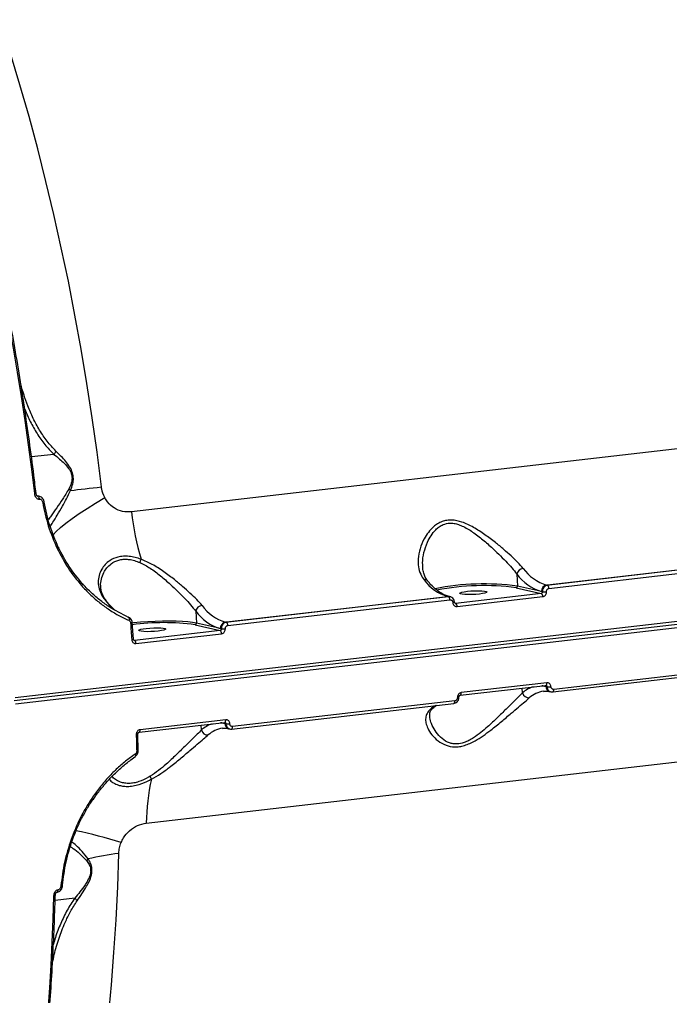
# Model space of a CAD drawing. Header units: millimetres. Extents: x -10881 to 8954, y -8695 to 5624.
# Drawn here: x 3647 to 3864, y -3589.7 to -3263.9 of the extents above; entities that cross this region are included whole.
import ezdxf

# ---------------------------------------------------------------- set-up
doc = ezdxf.new("R2010")
doc.units = ezdxf.units.MM
for name, color, linetype in [('DIKOM_ОБЪЕКТ', 7, 'Continuous'), ('DIKOM_РАЗМЕР_ЗОНА', 7, 'Continuous'), ('DIKOM_РАЗМЕР_ОБЪЕКТА', 7, 'Continuous')]:
    doc.layers.add(name, color=color, linetype=linetype)
doc.styles.add('style1', font='arial.ttf', dxfattribs={"width": 0.8})
doc.dimstyles.new('1-50', dxfattribs={"dimtxt": 300, "dimasz": 200, "dimexe": 100, "dimexo": 0, "dimgap": 100, "dimtad": 1, "dimtxsty": 'style1', "dimcen": 200, "dimclrd": 7, "dimclre": 7, "dimclrt": 7, "dimadec": 1, "dimazin": 2, "dimtfac": 1, "dimtmove": 0, "dimatfit": 2, "dimfxl": 0, "dimlwd": 25, "dimlwe": 18, "dimarcsym": 0})

# ---------------------------------------------------------------- blocks, each defined once
blk = doc.blocks.new('*D10')
at = {"layer": 'Defpoints', "color": 0, "transparency": 16777216}
for p in [(-7152.73, 2730.8), (7385.22, 911.28), (7385.22, -7693.77)]:
    blk.add_point(p, dxfattribs=at)
at = {"layer": 'DIKOM_РАЗМЕР_ОБЪЕКТА', "color": 7, "lineweight": 18, "transparency": 16777216}
for p, q in [((-7152.73, 2730.8), (-7152.73, -7793.77)), ((7385.22, 911.28), (7385.22, -7793.77))]:
    blk.add_line(p, q, dxfattribs=at)
at = {"layer": 'DIKOM_РАЗМЕР_ОБЪЕКТА', "color": 7, "lineweight": 25, "transparency": 16777216}
blk.add_line((-6952.73, -7693.77), (7185.22, -7693.77), dxfattribs=at)
at = {"layer": 'DIKOM_РАЗМЕР_ОБЪЕКТА', "color": 7, "transparency": 16777216}
for points in [[(-6952.73, -7660.43), (-6952.73, -7727.1), (-7152.73, -7693.77)], [(7185.22, -7660.43), (7185.22, -7727.1), (7385.22, -7693.77)]]:
    blk.add_solid(points, dxfattribs=at)
at = {"layer": 'DIKOM_РАЗМЕР_ОБЪЕКТА', "color": 7, "transparency": 16777216, "insert": (116.24, -7440.59), "char_height": 300, "attachment_point": 5, "style": 'style1'}
blk.add_mtext('14500', dxfattribs=at)
blk = doc.blocks.new('*D12')
at = {"layer": 'Defpoints', "color": 0, "transparency": 16777216}
for p in [(-9113.32, 3014.05), (8954.2, 2756.48), (8954.2, -8594.51)]:
    blk.add_point(p, dxfattribs=at)
at = {"layer": 'DIKOM_РАЗМЕР_ЗОНА', "color": 7, "lineweight": 18, "transparency": 16777216}
for p, q in [((-9113.32, 3014.05), (-9113.32, -8694.51)), ((8954.2, 2756.48), (8954.2, -8694.51))]:
    blk.add_line(p, q, dxfattribs=at)
at = {"layer": 'DIKOM_РАЗМЕР_ЗОНА', "color": 7, "lineweight": 25, "transparency": 16777216}
blk.add_line((-8913.32, -8594.51), (8754.2, -8594.51), dxfattribs=at)
at = {"layer": 'DIKOM_РАЗМЕР_ЗОНА', "color": 7, "transparency": 16777216}
for points in [[(-8913.32, -8561.18), (-8913.32, -8627.85), (-9113.32, -8594.51)], [(8754.2, -8561.18), (8754.2, -8627.85), (8954.2, -8594.51)]]:
    blk.add_solid(points, dxfattribs=at)
at = {"layer": 'DIKOM_РАЗМЕР_ЗОНА', "color": 7, "transparency": 16777216, "insert": (-79.56, -8341.34), "char_height": 300, "attachment_point": 5, "style": 'style1'}
blk.add_mtext('18000', dxfattribs=at)

msp = doc.modelspace()

# ---------------------------------------------------------------- linework, layer by layer
at = {"layer": 'DIKOM_ОБЪЕКТ', "color": 7, "linetype": 'Continuous', "lineweight": 15}
for p, q in [((3997.05, -3392.141), (3684.334, -3428.237)), ((3658.462, -3409.019), (3650.93, -3409.889)), ((3653.026, -3422.992), (3652.961, -3422.999)), ((3653.497, -3423.939), (3653.575, -3423.93)), ((4077.929, -3440.433), (3645.487, -3490.348)), ((3645.155, -3491.242), (4077.597, -3441.327)), ((3645.581, -3492.332), (4078.023, -3442.416)), ((3822.933, -3452.648), (3897.092, -3444.088)), ((3897.387, -3444.156), (3823.228, -3452.716)), ((3823.72, -3453.767), (3897.878, -3445.207)), ((3813.013, -3448.99), (3813.203, -3452.998)), ((3812.78, -3453.544), (3821.154, -3455.456)), ((3821.241, -3454.833), (3813.203, -3452.998)), ((3823.228, -3452.716), (3822.933, -3452.648)), ((3715.717, -3465.024), (3789.875, -3456.464)), ((3790.17, -3456.531), (3716.011, -3465.091)), ((3789.875, -3456.464), (3790.17, -3456.531)), ((3790.71, -3456.561), (3790.414, -3456.493)), ((3821.154, -3455.456), (3792.563, -3458.757)), ((3793.055, -3459.814), (3821.646, -3456.514)), ((3821.553, -3454.905), (3821.241, -3454.833)), ((3675.83, -3457.776), (3675.848, -3457.8)), ((3716.503, -3466.142), (3790.661, -3457.583)), ((3792.563, -3458.757), (3792.35, -3458.708)), ((3792.563, -3458.757), (3792.427, -3458.747)), ((3705.796, -3461.366), (3705.986, -3465.373)), ((3684.956, -3470.722), (3684.579, -3465.137)), ((3705.563, -3465.92), (3713.937, -3467.832)), ((3714.024, -3467.209), (3705.986, -3465.373)), ((3716.011, -3465.091), (3715.717, -3465.024)), ((3713.937, -3467.832), (3685.346, -3471.132)), ((3685.838, -3472.189), (3714.429, -3468.889)), ((3714.336, -3467.28), (3714.024, -3467.209)), ((3685.346, -3471.132), (3685.133, -3471.084)), ((3685.346, -3471.132), (3685.21, -3471.122)), ((3824.991, -3488.339), (3899.149, -3479.779)), ((3899.483, -3478.928), (3825.324, -3487.487)), ((3794.09, -3489.433), (3822.681, -3486.133)), ((3823.015, -3485.275), (3794.423, -3488.576)), ((3821.671, -3486.249), (3822.747, -3486.495)), ((3814.901, -3488.667), (3814.823, -3487.04)), ((3822.747, -3486.495), (3823.06, -3486.566)), ((3824.089, -3488.238), (3824.384, -3488.306)), ((3824.923, -3488.335), (3824.991, -3488.339)), ((3717.774, -3500.714), (3791.932, -3492.155)), ((3792.266, -3491.303), (3718.107, -3499.863)), ((3689.278, -3532.131), (4001.994, -3496.035)), ((3686.873, -3501.808), (3715.464, -3498.508)), ((3715.798, -3497.651), (3687.206, -3500.951)), ((3714.455, -3498.625), (3715.53, -3498.871)), ((3715.53, -3498.871), (3715.843, -3498.942)), ((3686.616, -3507.952), (3686.464, -3502.418)), ((3707.684, -3501.042), (3707.606, -3499.415)), ((3716.872, -3500.614), (3717.168, -3500.682)), ((3717.706, -3500.71), (3717.774, -3500.714)), ((3685.476, -3510.053), (3685.771, -3509.843)), ((3685.705, -3509.74), (3685.711, -3509.736)), ((3671.433, -3524.247), (3671.435, -3524.246)), ((3659.8, -3554.459), (3659.716, -3554.469)), ((3661.342, -3552.912), (3661.342, -3552.918)), ((3665.406, -3557.182), (3658.831, -3557.941)), ((3659.382, -3555.206), (3659.466, -3555.197))]:
    msp.add_line(p, q, dxfattribs=at)
at = {"layer": 'DIKOM_ОБЪЕКТ', "color": 7, "linetype": 'Continuous', "lineweight": 15, "flags": 128}
for points in [[(3674.283, -3419.883), (3672.822, -3408.326), (3671.209, -3396.801), (3669.445, -3385.319), (3667.531, -3373.89), (3665.47, -3362.525), (3663.262, -3351.235), (3660.912, -3340.029), (3658.419, -3328.919), (3655.788, -3317.915), (3653.02, -3307.027), (3650.117, -3296.265), (3647.084, -3285.639), (3643.921, -3275.159)], [(3641.952, -3357.568), (3643.433, -3365.55), (3644.848, -3373.564), (3646.197, -3381.606), (3647.478, -3389.672), (3648.692, -3397.761), (3649.838, -3405.868), (3650.915, -3413.991), (3651.923, -3422.127)], [(3663.999, -3421.051), (3665.153, -3420.922), (3666.348, -3420.788), (3667.583, -3420.649), (3668.855, -3420.504), (3670.164, -3420.355), (3671.506, -3420.202), (3672.88, -3420.044), (3674.283, -3419.883)], [(3652.955, -3423), (3653.01, -3423.003), (3653.138, -3423.068), (3653.259, -3423.208), (3653.365, -3423.412), (3653.446, -3423.662), (3653.497, -3423.939)], [(3653.026, -3422.992), (3653.088, -3422.994), (3653.216, -3423.059), (3653.337, -3423.199), (3653.443, -3423.403), (3653.524, -3423.653), (3653.575, -3423.93)], [(3658.166, -3435.868), (3659.188, -3434.791), (3660.654, -3433.451), (3662.437, -3431.993), (3664.519, -3430.432), (3666.881, -3428.782), (3669.497, -3427.059), (3672.344, -3425.282), (3675.392, -3423.467)], [(3659.9, -3439.96), (3659.957, -3439.971), (3659.984, -3439.998), (3659.978, -3440.04), (3659.941, -3440.096), (3659.873, -3440.163), (3659.777, -3440.239), (3659.657, -3440.322), (3659.516, -3440.408)], [(3667.898, -3452.114), (3667.963, -3452.137), (3668.001, -3452.185), (3668.013, -3452.255), (3667.996, -3452.345), (3667.952, -3452.453), (3667.882, -3452.573), (3667.789, -3452.702), (3667.676, -3452.836)], [(3789.875, -3456.464), (3790.225, -3456.462), (3790.414, -3456.493)], [(3800.494, -3455.653), (3799.28, -3455.765), (3798.002, -3455.831), (3796.762, -3455.845), (3795.662, -3455.807), (3794.791, -3455.719), (3794.219, -3455.588), (3793.992, -3455.425), (3794.13, -3455.244), (3794.62, -3455.059), (3795.423, -3454.884), (3796.475, -3454.735), (3797.689, -3454.623), (3798.967, -3454.557), (3800.207, -3454.543), (3801.307, -3454.581), (3802.178, -3454.669), (3802.75, -3454.8), (3802.977, -3454.962), (3802.839, -3455.144), (3802.349, -3455.329), (3801.546, -3455.504), (3800.494, -3455.653)], [(3683.39, -3463.447), (3683.464, -3463.482), (3683.523, -3463.548), (3683.563, -3463.645), (3683.585, -3463.768), (3683.586, -3463.913), (3683.567, -3464.075), (3683.528, -3464.248), (3683.472, -3464.425)], [(3684.025, -3465.258), (3684.074, -3465.958), (3684.122, -3466.657), (3684.17, -3467.356), (3684.218, -3468.055), (3684.265, -3468.754), (3684.311, -3469.453), (3684.357, -3470.152), (3684.402, -3470.851)], [(3705.986, -3465.373), (3704.723, -3465.141), (3703.159, -3464.953), (3701.329, -3464.811), (3699.273, -3464.721), (3697.038, -3464.683), (3694.674, -3464.698), (3692.233, -3464.766), (3689.77, -3464.886), (3687.34, -3465.055), (3684.997, -3465.269), (3684.443, -3465.328)], [(3693.277, -3468.029), (3692.063, -3468.141), (3690.785, -3468.207), (3689.545, -3468.221), (3688.445, -3468.182), (3687.574, -3468.094), (3687.002, -3467.964), (3686.775, -3467.801), (3686.913, -3467.62), (3687.403, -3467.434), (3688.206, -3467.26), (3689.258, -3467.111), (3690.472, -3466.998), (3691.75, -3466.933), (3692.99, -3466.918), (3694.09, -3466.957), (3694.961, -3467.045), (3695.533, -3467.176), (3695.76, -3467.338), (3695.622, -3467.52), (3695.132, -3467.705), (3694.329, -3467.879), (3693.277, -3468.029)], [(3822.747, -3486.495), (3821.713, -3486.321), (3821.324, -3486.289)], [(3822.681, -3486.133), (3822.698, -3486.13), (3822.778, -3486.095), (3822.849, -3486.024), (3822.911, -3485.922), (3822.959, -3485.79), (3822.994, -3485.635), (3823.012, -3485.461), (3823.015, -3485.275)], [(3794.086, -3489.433), (3794.107, -3489.43), (3794.186, -3489.395), (3794.258, -3489.325), (3794.32, -3489.222), (3794.368, -3489.09), (3794.403, -3488.935), (3794.421, -3488.761), (3794.423, -3488.576)], [(3824.991, -3488.339), (3825.007, -3488.336), (3825.086, -3488.301), (3825.158, -3488.232), (3825.219, -3488.13), (3825.268, -3487.999), (3825.303, -3487.845), (3825.321, -3487.672), (3825.324, -3487.487)], [(3791.932, -3492.155), (3791.949, -3492.152), (3792.028, -3492.117), (3792.099, -3492.047), (3792.161, -3491.945), (3792.209, -3491.815), (3792.244, -3491.66), (3792.263, -3491.488), (3792.266, -3491.303)], [(3715.53, -3498.871), (3714.496, -3498.697), (3714.107, -3498.665)], [(3715.464, -3498.508), (3715.481, -3498.506), (3715.561, -3498.47), (3715.632, -3498.4), (3715.694, -3498.297), (3715.743, -3498.166), (3715.777, -3498.01), (3715.795, -3497.837), (3715.798, -3497.651)], [(3685.913, -3502.588), (3685.933, -3503.281), (3685.954, -3503.974), (3685.974, -3504.667), (3685.993, -3505.36), (3686.012, -3506.053), (3686.03, -3506.745), (3686.047, -3507.437), (3686.065, -3508.129)], [(3686.869, -3501.809), (3686.89, -3501.806), (3686.969, -3501.771), (3687.041, -3501.7), (3687.103, -3501.598), (3687.151, -3501.466), (3687.186, -3501.31), (3687.204, -3501.137), (3687.206, -3500.951)], [(3717.774, -3500.714), (3717.79, -3500.712), (3717.869, -3500.677), (3717.941, -3500.607), (3718.002, -3500.505), (3718.051, -3500.375), (3718.086, -3500.22), (3718.105, -3500.048), (3718.107, -3499.863)], [(3685.711, -3509.736), (3685.72, -3509.73), (3685.754, -3509.676), (3685.765, -3509.595), (3685.754, -3509.489), (3685.722, -3509.363), (3685.668, -3509.22), (3685.596, -3509.066)], [(3676.618, -3596.817), (3677.631, -3586.155), (3678.487, -3575.358), (3679.186, -3564.439), (3679.726, -3553.406), (3680.106, -3542.27)], [(3659.382, -3555.206), (3659.434, -3555.193), (3659.545, -3555.105), (3659.633, -3554.946), (3659.691, -3554.728), (3659.716, -3554.469)], [(3659.467, -3555.197), (3659.519, -3555.183), (3659.629, -3555.096), (3659.717, -3554.936), (3659.775, -3554.719), (3659.8, -3554.459)], [(3661.342, -3552.918), (3661.328, -3552.951), (3661.28, -3552.992), (3661.199, -3553.026), (3661.088, -3553.054), (3660.952, -3553.074), (3660.794, -3553.086)], [(3658.327, -3556.513), (3658.085, -3564.24), (3657.773, -3571.923), (3657.393, -3579.561), (3656.943, -3587.149), (3656.424, -3594.686), (3655.836, -3602.168), (3655.179, -3609.593), (3654.454, -3616.958)], [(3658.878, -3556.279), (3658.871, -3556.312), (3658.828, -3556.364), (3658.748, -3556.412), (3658.635, -3556.454), (3658.493, -3556.488), (3658.327, -3556.513)]]:
    msp.add_lwpolyline(points, dxfattribs=at)
at = {"layer": 'DIKOM_ОБЪЕКТ', "color": 7, "linetype": 'Continuous', "lineweight": 15}
for centre, radius, start, end in [((3661.636, -3423.6), 3.476, 47.17959, 59.61876), ((3653.547, -3434.785), 12.762, 94.78113, 97.30856), ((3654.043, -3420.845), 4.339, 278.61042, 286.06453), ((3770.515, -3419.071), 86.667, 186.07081, 196.74817), ((3679.653, -3442.28), 8.067, 339.09937, 347.35884), ((3815.43, -3449.539), 2.479, 97.70691, 167.19347), ((3827.307, -3438.191), 15.105, 216.0673, 253.17049), ((3825.832, -3439.653), 15.86, 216.0673, 253.17049), ((3782.279, -3452.225), 1.348, 41.82307, 100.26635), ((3794.248, -3442.006), 15.105, 216.0673, 253.17049), ((3802.086, -3537.351), 85.083, 82.49221, 101.11955), ((3801.998, -3535.621), 82.782, 82.51615, 100.93842), ((3812.692, -3453.038), 0.513, 279.89732, 4.57321), ((3823.286, -3454.67), 2.052, 99.89732, 184.57321), ((3822.553, -3453.672), 1.171, 355.35069, 54.76163), ((3789.494, -3457.488), 1.171, 355.35069, 54.76163), ((3820.475, -3456.416), 1.175, 355.21162, 54.68796), ((3822.027, -3448.208), 6.713, 265.94668, 277.39035), ((3674.959, -3458.459), 1.107, 38.14219, 70.72911), ((3708.213, -3461.915), 2.479, 97.70691, 167.19347), ((3720.09, -3450.566), 15.105, 216.0673, 253.17049), ((3791.647, -3457.334), 1.142, 268.61052, 297.42104), ((3791.884, -3459.716), 1.175, 355.21162, 54.68796), ((3718.616, -3452.028), 15.86, 216.0673, 253.17049), ((3684.041, -3464.006), 1.253, 269.26563, 295.42522), ((3694.944, -3544.316), 79.112, 82.28578, 97.54038), ((3705.475, -3465.414), 0.513, 279.89732, 4.57321), ((3716.069, -3467.045), 2.052, 99.89732, 184.57321), ((3715.336, -3466.047), 1.171, 355.35069, 54.76163), ((3713.258, -3468.791), 1.175, 355.21162, 54.68796), ((3714.811, -3460.584), 6.713, 265.94668, 277.39035), ((3684.433, -3469.727), 1.124, 268.44658, 297.72737), ((3684.667, -3472.091), 1.175, 355.21162, 54.68796), ((3821.454, -3496.002), 9.837, 107.34664, 131.77943), ((3817.018, -3488.164), 2.176, 193.34976, 273.62628), ((3823.088, -3496.817), 8.787, 97.6039, 132.46608), ((3824.541, -3486.503), 1.794, 179.75272, 255.40265), ((3823.841, -3482.534), 4.107, 259.03356, 277.84189), ((3793.196, -3489.445), 0.77, 265.02374, 309.0062), ((3790.789, -3501.776), 10.145, 118.26855, 131.2754), ((3783.932, -3492.616), 1.545, 276.10481, 310.27686), ((3714.238, -3508.378), 9.837, 107.34664, 131.77943), ((3717.324, -3498.878), 1.794, 179.75272, 255.40265), ((3716.624, -3494.91), 4.107, 259.03356, 277.84189), ((3685.982, -3501.834), 0.757, 264.75589, 309.55815), ((3709.801, -3500.54), 2.176, 193.34976, 273.62628), ((3715.871, -3509.193), 8.787, 97.6039, 132.46608), ((3686.137, -3507.408), 0.725, 264.2863, 311.39125), ((3756.041, -3532.596), 66.765, 166.88644, 179.60104), ((3679.996, -3521.871), 11.875, 21.86778, 26.93445), ((3670.622, -3524.687), 0.924, 28.51949, 62.01805), ((3639.93, -3663.605), 131.495, 71.85849, 78.67169), ((3664.722, -3536.283), 1.462, 246.64794, 266.61942), ((3667.55, -3542.375), 2.863, 307.5841, 323.53365), ((3688.742, -3621.243), 79.445, 96.24021, 103.75454), ((3663.409, -3559.615), 3.148, 28.9841, 50.6258)]:
    msp.add_arc(centre, radius, start, end, dxfattribs=at)
for points, knots in [([(3652.483, -3422.067), (3652.239, -3420.062), (3651.533, -3414.247), (3650.258, -3404.638), (3648.617, -3393.259), (3646.84, -3381.92), (3644.963, -3370.829), (3643.497, -3362.731), (3642.676, -3358.396), (3642.525, -3357.594)], [0, 0, 0, 0, 0.0925219, 0.268312, 0.4441064, 0.6199012, 0.7956969, 0.962244, 1, 1, 1, 1]), ([(3659.121, -3407.93), (3658.117, -3406.862), (3656.097, -3404.713), (3653.625, -3400.989), (3651.482, -3397.021), (3649.223, -3391.954), (3648.066, -3387.998), (3647.344, -3385.531)], [0, 0, 0, 0, 0.1758692, 0.3538423, 0.5298712, 0.7068249, 1, 1, 1, 1]), ([(3648.699, -3393.987), (3649.294, -3395.365), (3650.502, -3398.164), (3652.739, -3402.089), (3655.314, -3405.821), (3657.414, -3407.947), (3658.469, -3409.016)], [0, 0, 0, 0, 0.2451074, 0.4978582, 0.7476247, 1, 1, 1, 1]), ([(3658.469, -3409.016), (3658.611, -3408.844), (3658.868, -3408.532), (3659.048, -3408.15), (3659.11, -3407.965), (3659.121, -3407.93)], [0, 0, 0, 0, 0.4994434, 0.9072949, 1, 1, 1, 1]), ([(3663.999, -3421.051), (3664.278, -3420.344), (3664.765, -3419.113), (3665.02, -3417.067), (3664.699, -3415.094), (3663.763, -3413.16), (3662.432, -3411.365), (3660.825, -3409.589), (3659.717, -3408.511), (3659.121, -3407.93)], [0, 0, 0, 0, 0.15079138, 0.26254554, 0.37583303, 0.50437513, 0.65811285, 0.81600358, 1, 1, 1, 1]), ([(3658.469, -3409.016), (3658.468, -3409.017), (3658.467, -3409.018), (3658.464, -3409.019), (3658.462, -3409.019), (3658.462, -3409.019)], [0, 0, 0, 0, 0.2900896, 0.6748987, 1, 1, 1, 1]), ([(3658.462, -3409.019), (3659.09, -3409.524), (3660.232, -3410.441), (3661.906, -3411.981), (3663.284, -3413.531), (3664.206, -3415.159), (3664.46, -3416.363), (3664.494, -3417.472), (3664.244, -3418.899), (3663.707, -3419.974), (3663.394, -3420.602)], [0, 0, 0, 0, 0.1920851, 0.3493699, 0.5094457, 0.6344036, 0.7186251, 0.7420692, 0.8495846, 1, 1, 1, 1]), ([(3663.394, -3420.602), (3662.727, -3421.725), (3661.377, -3423.997), (3659.343, -3426.911), (3657.713, -3429.258), (3656.881, -3430.35), (3656.576, -3430.752)], [0, 0, 0, 0, 0.2680728, 0.5423441, 0.8317169, 1, 1, 1, 1]), ([(3657.227, -3433.172), (3657.517, -3432.71), (3658.188, -3431.638), (3659.534, -3429.319), (3661.073, -3426.624), (3662.628, -3423.872), (3663.54, -3421.995), (3663.999, -3421.051)], [0, 0, 0, 0, 0.1761268, 0.4083176, 0.6456433, 0.8215887, 1, 1, 1, 1]), ([(3675.392, -3423.467), (3674.984, -3422.515), (3674.534, -3421.463), (3674.327, -3420.22), (3674.298, -3419.998), (3674.283, -3419.883)], [0, 0, 0, 0, 0.8217569, 0.9078664, 1, 1, 1, 1]), ([(3651.923, -3422.127), (3651.961, -3422.331), (3652.042, -3422.774), (3652.339, -3423.343), (3652.726, -3423.733), (3653.118, -3423.937), (3653.37, -3423.939), (3653.497, -3423.939)], [0, 0, 0, 0, 0.2267683, 0.4919805, 0.6959522, 0.8477263, 1, 1, 1, 1]), ([(3652.963, -3423), (3652.959, -3422.999), (3652.951, -3422.996), (3652.903, -3422.97), (3652.825, -3422.903), (3652.712, -3422.763), (3652.582, -3422.51), (3652.499, -3422.256), (3652.49, -3422.092), (3652.488, -3422.068)], [0, 0, 0, 0, 0.0654515, 0.1348795, 0.2476709, 0.381803, 0.610292, 0.941807, 1, 1, 1, 1]), ([(3655.23, -3425.017), (3655.216, -3424.927), (3655.157, -3424.52), (3654.856, -3423.911), (3654.318, -3423.325), (3653.719, -3423.034), (3653.263, -3422.935), (3653.048, -3422.997), (3653.027, -3423.003)], [0, 0, 0, 0, 0.08187724, 0.37043385, 0.59733659, 0.79502462, 0.98013208, 1, 1, 1, 1]), ([(3653.575, -3423.93), (3653.633, -3423.929), (3653.78, -3423.924), (3654.032, -3424.022), (3654.318, -3424.26), (3654.569, -3424.645), (3654.651, -3424.971), (3654.692, -3425.135)], [0, 0, 0, 0, 0.1033868, 0.26243228, 0.46115393, 0.7282036, 1, 1, 1, 1]), ([(3684.334, -3428.237), (3683.329, -3428.255), (3681.337, -3428.289), (3678.535, -3427.072), (3676.527, -3425.346), (3675.69, -3423.961), (3675.392, -3423.467)], [0, 0, 0, 0, 0.2885643, 0.5716288, 0.8470383, 1, 1, 1, 1]), ([(3654.692, -3425.135), (3655.236, -3427.747), (3656.338, -3433.036), (3658.448, -3437.93), (3659.516, -3440.408)], [0, 0, 0, 0, 0.4937919, 1, 1, 1, 1]), ([(3659.9, -3439.96), (3658.877, -3437.597), (3656.805, -3432.812), (3655.721, -3427.637), (3655.172, -3425.017)], [0, 0, 0, 0, 0.4937368, 1, 1, 1, 1]), ([(3815.097, -3447.083), (3814.536, -3446.44), (3813.395, -3445.133), (3811.148, -3442.972), (3808.63, -3440.729), (3805.714, -3438.321), (3802.359, -3435.788), (3798.629, -3433.366), (3794.897, -3431.562), (3791.829, -3430.892), (3789.605, -3431.008), (3788.001, -3431.427), (3786.511, -3432.164), (3784.923, -3433.345), (3783.375, -3435.039), (3781.794, -3437.527), (3780.557, -3440.557), (3779.96, -3443.742), (3780.069, -3446.616), (3780.705, -3448.986), (3781.621, -3450.299), (3782.039, -3450.899)], [0, 0, 0, 0, 0.0545824, 0.1110311, 0.1659464, 0.2220128, 0.2890718, 0.3579604, 0.4226727, 0.4774036, 0.5047497, 0.5330995, 0.5623538, 0.592382, 0.6398889, 0.6885844, 0.7592835, 0.8320596, 0.8901594, 0.9498675, 1, 1, 1, 1]), ([(3781.613, -3446.38), (3781.58, -3446.001), (3781.454, -3444.539), (3781.917, -3441.793), (3782.905, -3438.713), (3784.283, -3436.127), (3785.615, -3434.399), (3787.033, -3433.174), (3788.577, -3432.293), (3790.085, -3431.964), (3791.586, -3431.996), (3792.825, -3432.203), (3795.051, -3432.965), (3797.927, -3434.62), (3801.291, -3437.174), (3804.323, -3439.823), (3807.009, -3442.367), (3809.298, -3444.685), (3811.39, -3446.945), (3812.467, -3448.302), (3813.013, -3448.99)], [0, 0, 0, 0, 0.0294318, 0.113615, 0.2000139, 0.2553445, 0.311802, 0.3446414, 0.3783624, 0.4266307, 0.4394889, 0.4696056, 0.5007252, 0.5750744, 0.6542834, 0.7356692, 0.8013298, 0.8681336, 0.9331476, 1, 1, 1, 1]), ([(3659.516, -3440.408), (3660.661, -3442.626), (3662.978, -3447.116), (3666.098, -3450.914), (3667.676, -3452.836)], [0, 0, 0, 0, 0.4941711, 1, 1, 1, 1]), ([(3667.898, -3452.114), (3666.386, -3450.281), (3663.325, -3446.57), (3661.051, -3442.18), (3659.9, -3439.96)], [0, 0, 0, 0, 0.4941653, 1, 1, 1, 1]), ([(3687.525, -3444.046), (3686.859, -3443.828), (3685.53, -3443.392), (3683.534, -3443.03), (3681.596, -3442.977), (3679.309, -3443.324), (3677.194, -3444.308), (3675.47, -3445.802), (3674.224, -3447.495), (3673.409, -3449.484), (3673.133, -3451.712), (3673.47, -3453.944), (3674.246, -3455.859), (3675.027, -3456.985), (3675.325, -3457.414)], [0, 0, 0, 0, 0.0610586, 0.1220459, 0.1836227, 0.2451907, 0.3548561, 0.436924, 0.519099, 0.6228181, 0.7265974, 0.8310891, 0.9355772, 1, 1, 1, 1]), ([(3674.099, -3453.221), (3674.083, -3453.118), (3673.955, -3452.27), (3674.237, -3450.647), (3674.934, -3448.614), (3676.087, -3446.866), (3677.658, -3445.332), (3679.577, -3444.339), (3681.601, -3443.986), (3682.789, -3444.014), (3684.04, -3444.169), (3685.354, -3444.451), (3686.572, -3444.92), (3687.189, -3445.158)], [0, 0, 0, 0, 0.0193227, 0.1603942, 0.3051756, 0.4153938, 0.528437, 0.6746083, 0.74896, 0.8259982, 0.8370812, 0.9174229, 1, 1, 1, 1]), ([(3687.189, -3445.158), (3688.341, -3445.743), (3690.743, -3446.963), (3694.07, -3449.564), (3697.107, -3452.196), (3699.791, -3454.743), (3702.081, -3457.061), (3704.173, -3459.321), (3705.25, -3460.678), (3705.796, -3461.366)], [0, 0, 0, 0, 0.1463761, 0.3054972, 0.4689915, 0.6008956, 0.7350963, 0.8657016, 1, 1, 1, 1]), ([(3707.88, -3459.459), (3707.319, -3458.816), (3706.178, -3457.509), (3703.931, -3455.348), (3701.413, -3453.105), (3698.498, -3450.694), (3695.139, -3448.177), (3691.447, -3445.708), (3688.795, -3444.584), (3687.525, -3444.046)], [0, 0, 0, 0, 0.1295386, 0.2635065, 0.3938351, 0.5268955, 0.6860445, 0.8495354, 1, 1, 1, 1]), ([(3783.314, -3451.316), (3783.205, -3451.197), (3782.772, -3450.719), (3782.251, -3449.726), (3781.772, -3448.29), (3781.55, -3447.153), (3781.563, -3446.48), (3781.564, -3446.397)], [0, 0, 0, 0, 0.091393, 0.3652996, 0.6562686, 0.9574101, 1, 1, 1, 1]), ([(3667.676, -3452.836), (3668.583, -3453.812), (3670.393, -3455.759), (3673.366, -3458.352), (3676.531, -3460.69), (3679.896, -3462.762), (3682.277, -3463.869), (3683.472, -3464.425)], [0, 0, 0, 0, 0.1978344, 0.3948167, 0.593168, 0.7958375, 1, 1, 1, 1]), ([(3683.39, -3463.447), (3681.14, -3462.341), (3677.735, -3460.667), (3673.576, -3457.583), (3670.596, -3455.01), (3668.788, -3453.069), (3667.898, -3452.114)], [0, 0, 0, 0, 0.3951692, 0.5979227, 0.8021689, 1, 1, 1, 1]), ([(3675.874, -3457.786), (3675.725, -3457.598), (3675.232, -3456.977), (3674.686, -3455.892), (3674.199, -3454.549), (3674.115, -3453.656), (3674.074, -3453.212)], [0, 0, 0, 0, 0.1237568, 0.410257, 0.7066999, 1, 1, 1, 1]), ([(3790.414, -3456.493), (3790.189, -3456.435), (3789.506, -3456.258), (3788.326, -3455.747), (3786.874, -3454.844), (3785.42, -3453.65), (3784.222, -3452.441), (3783.516, -3451.603), (3783.287, -3451.33)], [0, 0, 0, 0, 0.1024857, 0.3106736, 0.5124602, 0.7099156, 0.9056894, 1, 1, 1, 1]), ([(3823.228, -3452.716), (3823.097, -3452.74), (3822.767, -3452.803), (3822.278, -3453.098), (3821.85, -3453.598), (3821.575, -3454.229), (3821.56, -3454.679), (3821.553, -3454.905)], [0, 0, 0, 0, 0.1407273, 0.3554498, 0.5702908, 0.7851571, 1, 1, 1, 1]), ([(3790.792, -3456.587), (3790.784, -3456.583), (3790.595, -3456.49), (3790.377, -3456.511), (3790.17, -3456.531)], [0, 0, 0, 0, 0.0438712, 1, 1, 1, 1]), ([(3792.155, -3458.349), (3792.128, -3458.127), (3792.068, -3457.643), (3791.647, -3457.057), (3791.186, -3456.685), (3790.877, -3456.631), (3790.791, -3456.616)], [0, 0, 0, 0, 0.2765838, 0.6021572, 0.8887877, 1, 1, 1, 1]), ([(3821.553, -3454.905), (3821.554, -3454.961), (3821.555, -3455.075), (3821.492, -3455.234), (3821.389, -3455.36), (3821.269, -3455.435), (3821.187, -3455.45), (3821.154, -3455.456)], [0, 0, 0, 0, 0.2154741, 0.4306477, 0.6453485, 0.8595852, 1, 1, 1, 1]), ([(3821.646, -3456.514), (3821.744, -3456.495), (3821.992, -3456.448), (3822.357, -3456.226), (3822.676, -3455.849), (3822.879, -3455.375), (3822.887, -3455.035), (3822.891, -3454.866)], [0, 0, 0, 0, 0.1406201, 0.3550994, 0.5698681, 0.7848826, 1, 1, 1, 1]), ([(3822.891, -3454.866), (3822.894, -3454.753), (3822.899, -3454.526), (3823.034, -3454.21), (3823.246, -3453.959), (3823.489, -3453.81), (3823.654, -3453.779), (3823.72, -3453.767)], [0, 0, 0, 0, 0.2151387, 0.4301737, 0.6449794, 0.8594762, 1, 1, 1, 1]), ([(3675.325, -3457.414), (3676.179, -3458.518), (3677.254, -3459.905), (3678.388, -3460.709), (3678.62, -3460.874)], [0, 0, 0, 0, 0.79556183, 1, 1, 1, 1]), ([(3678.62, -3460.874), (3678.201, -3460.472), (3677.335, -3459.642), (3676.401, -3458.567), (3675.905, -3457.855), (3675.845, -3457.768)], [0, 0, 0, 0, 0.4518436, 0.933009, 1, 1, 1, 1]), ([(3790.661, -3457.583), (3790.762, -3457.582), (3790.964, -3457.581), (3791.243, -3457.721), (3791.462, -3457.951), (3791.587, -3458.218), (3791.61, -3458.402), (3791.619, -3458.475)], [0, 0, 0, 0, 0.21424, 0.428583, 0.6431735, 0.858082, 1, 1, 1, 1]), ([(3791.619, -3458.475), (3791.633, -3458.585), (3791.667, -3458.861), (3791.855, -3459.262), (3792.182, -3459.606), (3792.6, -3459.816), (3792.903, -3459.815), (3793.055, -3459.814)], [0, 0, 0, 0, 0.1418471, 0.3567284, 0.5713333, 0.7857186, 1, 1, 1, 1]), ([(3792.427, -3458.74), (3792.409, -3458.738), (3792.36, -3458.732), (3792.275, -3458.659), (3792.203, -3458.513), (3792.17, -3458.407), (3792.173, -3458.348), (3792.173, -3458.348)], [0, 0, 0, 0, 0.2166782, 0.5703129, 0.7842585, 0.9982153, 1, 1, 1, 1]), ([(3684.561, -3465.14), (3684.532, -3464.919), (3684.469, -3464.436), (3684.048, -3463.839), (3683.562, -3463.492), (3683.249, -3463.396), (3683.151, -3463.365)], [0, 0, 0, 0, 0.2699611, 0.5907787, 0.8712179, 1, 1, 1, 1]), ([(3683.472, -3464.425), (3683.561, -3464.476), (3683.74, -3464.577), (3683.929, -3464.846), (3684.008, -3465.087), (3684.022, -3465.228), (3684.025, -3465.258)], [0, 0, 0, 0, 0.3056925, 0.6116133, 0.9180226, 1, 1, 1, 1]), ([(3716.011, -3465.091), (3715.88, -3465.116), (3715.55, -3465.178), (3715.061, -3465.473), (3714.633, -3465.974), (3714.358, -3466.604), (3714.343, -3467.055), (3714.336, -3467.28)], [0, 0, 0, 0, 0.14072731, 0.35544977, 0.57029081, 0.78515706, 1, 1, 1, 1]), ([(3715.674, -3467.241), (3715.677, -3467.128), (3715.682, -3466.902), (3715.817, -3466.586), (3716.029, -3466.334), (3716.272, -3466.186), (3716.437, -3466.155), (3716.503, -3466.142)], [0, 0, 0, 0, 0.2151387, 0.4301737, 0.6449794, 0.8594762, 1, 1, 1, 1]), ([(3714.336, -3467.28), (3714.337, -3467.337), (3714.338, -3467.451), (3714.275, -3467.61), (3714.172, -3467.736), (3714.052, -3467.81), (3713.97, -3467.826), (3713.937, -3467.832)], [0, 0, 0, 0, 0.21547407, 0.43064771, 0.64534848, 0.85958516, 1, 1, 1, 1]), ([(3714.429, -3468.889), (3714.527, -3468.871), (3714.775, -3468.824), (3715.14, -3468.602), (3715.459, -3468.225), (3715.662, -3467.75), (3715.67, -3467.411), (3715.674, -3467.241)], [0, 0, 0, 0, 0.1406201, 0.3550994, 0.5698681, 0.7848826, 1, 1, 1, 1]), ([(3684.402, -3470.851), (3684.416, -3470.961), (3684.45, -3471.236), (3684.638, -3471.638), (3684.965, -3471.981), (3685.383, -3472.192), (3685.686, -3472.19), (3685.838, -3472.189)], [0, 0, 0, 0, 0.1418471, 0.3567284, 0.5713333, 0.7857186, 1, 1, 1, 1]), ([(3685.21, -3471.116), (3685.192, -3471.113), (3685.143, -3471.108), (3685.058, -3471.035), (3684.986, -3470.889), (3684.953, -3470.783), (3684.956, -3470.724), (3684.956, -3470.723)], [0, 0, 0, 0, 0.2166782, 0.5703129, 0.7842585, 0.9982153, 1, 1, 1, 1]), ([(3822.681, -3486.134), (3822.684, -3486.133), (3822.713, -3486.127), (3822.729, -3486.134), (3822.743, -3486.14)], [0, 0, 0, 0, 0.1264639, 1, 1, 1, 1]), ([(3822.743, -3486.138), (3822.749, -3486.138), (3822.805, -3486.141), (3822.898, -3486.199), (3822.999, -3486.308), (3823.052, -3486.44), (3823.057, -3486.53), (3823.06, -3486.566)], [0, 0, 0, 0, 0.0326154, 0.2962315, 0.5603633, 0.8251147, 1, 1, 1, 1]), ([(3824.401, -3486.603), (3824.391, -3486.494), (3824.366, -3486.22), (3824.193, -3485.822), (3823.878, -3485.481), (3823.468, -3485.272), (3823.166, -3485.274), (3823.015, -3485.275)], [0, 0, 0, 0, 0.1418471, 0.3567284, 0.5713333, 0.7857186, 1, 1, 1, 1]), ([(3814.901, -3488.667), (3814.469, -3489.096), (3813.535, -3490.026), (3811.649, -3491.878), (3809.284, -3494.213), (3806.481, -3496.962), (3803.65, -3499.637), (3800.983, -3501.926), (3798.893, -3503.481), (3796.997, -3504.597), (3795.15, -3505.409), (3793.577, -3505.723), (3792.163, -3505.711), (3791.074, -3505.538), (3789.296, -3504.879), (3787.359, -3503.438), (3785.589, -3501.248), (3784.501, -3499.043), (3783.973, -3497.337), (3783.976, -3496.483), (3783.977, -3496.223)], [0, 0, 0, 0, 0.0593354, 0.1285989, 0.1997455, 0.2839005, 0.3702706, 0.4255827, 0.4820214, 0.5148499, 0.5485596, 0.5968118, 0.6096657, 0.6397723, 0.6708816, 0.745206, 0.8243885, 0.9057472, 0.9713859, 1, 1, 1, 1]), ([(3794.423, -3488.576), (3794.325, -3488.594), (3794.077, -3488.641), (3793.706, -3488.862), (3793.376, -3489.236), (3793.159, -3489.707), (3793.139, -3490.044), (3793.13, -3490.212)], [0, 0, 0, 0, 0.1406201, 0.3550994, 0.5698681, 0.7848826, 1, 1, 1, 1]), ([(3793.683, -3490.041), (3793.682, -3490.033), (3793.676, -3489.98), (3793.695, -3489.861), (3793.75, -3489.709), (3793.839, -3489.577), (3793.942, -3489.486), (3794.034, -3489.44), (3794.072, -3489.438), (3794.088, -3489.437)], [0, 0, 0, 0, 0.0278545, 0.183583, 0.344808, 0.5061098, 0.6757955, 0.8621578, 1, 1, 1, 1]), ([(3821.908, -3488.143), (3822.059, -3488.116), (3822.623, -3488.015), (3823.35, -3488.088), (3823.941, -3488.208), (3824.089, -3488.238)], [0, 0, 0, 0, 0.2143107, 0.8040363, 1, 1, 1, 1]), ([(3823.06, -3486.566), (3823.074, -3486.711), (3823.11, -3487.077), (3823.347, -3487.603), (3823.764, -3488.07), (3824.134, -3488.215), (3824.316, -3488.286)], [0, 0, 0, 0, 0.1814602, 0.4563504, 0.7310723, 1, 1, 1, 1]), ([(3824.316, -3488.286), (3824.32, -3488.288), (3824.503, -3488.378), (3824.715, -3488.356), (3824.923, -3488.335)], [0, 0, 0, 0, 0.02046807, 1, 1, 1, 1]), ([(3825.324, -3487.487), (3825.223, -3487.488), (3825.022, -3487.489), (3824.749, -3487.35), (3824.54, -3487.123), (3824.424, -3486.858), (3824.408, -3486.675), (3824.401, -3486.603)], [0, 0, 0, 0, 0.21424, 0.428583, 0.6431735, 0.858082, 1, 1, 1, 1]), ([(3784.097, -3494.152), (3783.693, -3494.583), (3782.884, -3495.447), (3782.47, -3497.002), (3782.573, -3498.688), (3783.233, -3500.585), (3784.515, -3502.65), (3786.535, -3504.667), (3789.086, -3506.198), (3791.677, -3506.762), (3793.837, -3506.62), (3795.558, -3506.229), (3797.308, -3505.553), (3799.405, -3504.481), (3801.756, -3502.977), (3804.709, -3500.781), (3807.887, -3498.208), (3810.985, -3495.578), (3813.612, -3493.35), (3815.68, -3491.598), (3816.691, -3490.734), (3817.155, -3490.336)], [0, 0, 0, 0, 0.0554761, 0.1110246, 0.1664977, 0.2220062, 0.2900237, 0.3579634, 0.4226761, 0.4774073, 0.5052471, 0.5330944, 0.5627101, 0.5923749, 0.64043, 0.6885816, 0.7603261, 0.8320617, 0.8910003, 0.9498671, 1, 1, 1, 1]), ([(3784.938, -3493.789), (3785.144, -3493.616), (3785.62, -3493.216), (3786.099, -3492.948), (3786.371, -3492.796)], [0, 0, 0, 0, 0.4319988, 1, 1, 1, 1]), ([(3791.931, -3492.137), (3792.117, -3492.105), (3792.529, -3492.035), (3793.084, -3491.636), (3793.506, -3491.041), (3793.698, -3490.464), (3793.666, -3490.129), (3793.659, -3490.044)], [0, 0, 0, 0, 0.19086922, 0.42202289, 0.66365949, 0.91555003, 1, 1, 1, 1]), ([(3793.13, -3490.212), (3793.123, -3490.325), (3793.11, -3490.549), (3792.965, -3490.863), (3792.744, -3491.113), (3792.497, -3491.26), (3792.331, -3491.291), (3792.266, -3491.303)], [0, 0, 0, 0, 0.2151387, 0.4301737, 0.6449794, 0.8594762, 1, 1, 1, 1]), ([(3783.947, -3496.223), (3783.933, -3496.057), (3783.891, -3495.559), (3784.08, -3494.925), (3784.388, -3494.304), (3784.809, -3493.924), (3784.958, -3493.789)], [0, 0, 0, 0, 0.1586417, 0.4757275, 0.8148383, 1, 1, 1, 1]), ([(3715.464, -3498.51), (3715.467, -3498.509), (3715.496, -3498.502), (3715.512, -3498.509), (3715.526, -3498.515)], [0, 0, 0, 0, 0.1264639, 1, 1, 1, 1]), ([(3715.526, -3498.513), (3715.532, -3498.514), (3715.588, -3498.517), (3715.681, -3498.575), (3715.782, -3498.684), (3715.835, -3498.816), (3715.841, -3498.906), (3715.843, -3498.942)], [0, 0, 0, 0, 0.0326154, 0.2962315, 0.5603633, 0.8251147, 1, 1, 1, 1]), ([(3717.184, -3498.978), (3717.174, -3498.87), (3717.149, -3498.596), (3716.976, -3498.198), (3716.661, -3497.857), (3716.251, -3497.648), (3715.949, -3497.65), (3715.798, -3497.651)], [0, 0, 0, 0, 0.1418471, 0.3567284, 0.5713333, 0.7857186, 1, 1, 1, 1]), ([(3715.843, -3498.942), (3715.857, -3499.087), (3715.893, -3499.452), (3716.13, -3499.979), (3716.547, -3500.446), (3716.917, -3500.591), (3717.099, -3500.662)], [0, 0, 0, 0, 0.1814602, 0.4563504, 0.7310723, 1, 1, 1, 1]), ([(3718.107, -3499.863), (3718.006, -3499.864), (3717.805, -3499.865), (3717.532, -3499.726), (3717.323, -3499.499), (3717.207, -3499.233), (3717.191, -3499.051), (3717.184, -3498.978)], [0, 0, 0, 0, 0.21424003, 0.428583, 0.64317351, 0.85808196, 1, 1, 1, 1]), ([(3687.206, -3500.951), (3687.108, -3500.97), (3686.86, -3501.017), (3686.489, -3501.237), (3686.159, -3501.612), (3685.942, -3502.083), (3685.922, -3502.42), (3685.913, -3502.588)], [0, 0, 0, 0, 0.1406201, 0.3550994, 0.5698681, 0.7848826, 1, 1, 1, 1]), ([(3686.466, -3502.417), (3686.465, -3502.409), (3686.459, -3502.356), (3686.478, -3502.237), (3686.533, -3502.084), (3686.622, -3501.953), (3686.725, -3501.861), (3686.817, -3501.816), (3686.855, -3501.814), (3686.871, -3501.813)], [0, 0, 0, 0, 0.0278545, 0.183583, 0.344808, 0.5061098, 0.6757955, 0.8621578, 1, 1, 1, 1]), ([(3707.684, -3501.042), (3707.239, -3501.485), (3706.288, -3502.431), (3704.372, -3504.313), (3701.994, -3506.66), (3699.185, -3509.419), (3696.264, -3512.156), (3693.417, -3514.628), (3691.537, -3515.865), (3690.584, -3516.492)], [0, 0, 0, 0, 0.1227089, 0.2624621, 0.4060162, 0.5749249, 0.7482621, 0.8723682, 1, 1, 1, 1]), ([(3714.691, -3500.519), (3714.842, -3500.492), (3715.406, -3500.391), (3716.133, -3500.464), (3716.724, -3500.584), (3716.872, -3500.614)], [0, 0, 0, 0, 0.2143107, 0.8040363, 1, 1, 1, 1]), ([(3717.099, -3500.662), (3717.103, -3500.664), (3717.286, -3500.753), (3717.498, -3500.732), (3717.706, -3500.71)], [0, 0, 0, 0, 0.0204681, 1, 1, 1, 1]), ([(3691.017, -3517.448), (3692.054, -3516.859), (3694.13, -3515.68), (3697.296, -3513.301), (3700.581, -3510.662), (3703.687, -3508.022), (3706.329, -3505.783), (3708.43, -3504.002), (3709.459, -3503.122), (3709.938, -3502.712)], [0, 0, 0, 0, 0.12815224, 0.25673895, 0.42681557, 0.59687818, 0.73731042, 0.87757155, 1, 1, 1, 1]), ([(3685.596, -3509.066), (3684.502, -3509.851), (3682.316, -3511.42), (3679.237, -3514.127), (3676.313, -3517.096), (3673.548, -3520.332), (3671.889, -3522.688), (3671.056, -3523.871)], [0, 0, 0, 0, 0.1976813, 0.3947, 0.5930892, 0.7957984, 1, 1, 1, 1]), ([(3686.065, -3508.129), (3686.057, -3508.241), (3686.043, -3508.466), (3685.896, -3508.778), (3685.729, -3508.97), (3685.619, -3509.049), (3685.596, -3509.066)], [0, 0, 0, 0, 0.3067236, 0.613302, 0.919473, 1, 1, 1, 1]), ([(3685.701, -3509.723), (3685.859, -3509.602), (3686.212, -3509.331), (3686.556, -3508.693), (3686.592, -3508.2), (3686.61, -3507.953)], [0, 0, 0, 0, 0.288814, 0.6446371, 1, 1, 1, 1]), ([(3671.528, -3524.316), (3671.947, -3523.695), (3673.107, -3521.978), (3675.235, -3519.347), (3677.877, -3516.426), (3680.717, -3513.732), (3683.252, -3511.591), (3684.89, -3510.458), (3685.476, -3510.053)], [0, 0, 0, 0, 0.1097866, 0.3038433, 0.499046, 0.6949139, 0.890847, 1, 1, 1, 1]), ([(3677.018, -3517.443), (3677.093, -3517.577), (3677.361, -3518.054), (3678.336, -3518.756), (3679.72, -3519.418), (3681.325, -3519.798), (3682.972, -3519.917), (3684.846, -3519.75), (3687.328, -3519.15), (3689.439, -3518.261), (3690.806, -3517.557), (3691.017, -3517.448)], [0, 0, 0, 0, 0.0559682, 0.1996573, 0.3470613, 0.4529565, 0.5614842, 0.6685217, 0.7796535, 0.9659351, 1, 1, 1, 1]), ([(3690.584, -3516.492), (3690.39, -3516.604), (3689.147, -3517.321), (3687.287, -3518.191), (3685.098, -3518.769), (3683.931, -3518.887), (3682.788, -3518.889), (3681.679, -3518.765), (3680.202, -3518.318), (3678.922, -3517.563), (3678.098, -3516.908), (3677.888, -3516.514), (3677.879, -3516.498)], [0, 0, 0, 0, 0.0360017, 0.2305475, 0.3318191, 0.4370126, 0.4564607, 0.5673778, 0.6816371, 0.8353561, 0.9933424, 1, 1, 1, 1]), ([(3671.056, -3523.871), (3669.705, -3526.025), (3666.97, -3530.383), (3665.092, -3535.192), (3664.142, -3537.625)], [0, 0, 0, 0, 0.4941765, 1, 1, 1, 1]), ([(3664.661, -3537.751), (3664.978, -3536.867), (3665.738, -3534.752), (3667.214, -3531.498), (3669.065, -3528.021), (3670.491, -3525.601), (3671.353, -3524.398), (3671.453, -3524.258)], [0, 0, 0, 0, 0.1860797, 0.4448901, 0.704858, 0.9657895, 1, 1, 1, 1]), ([(3680.872, -3538.647), (3681.122, -3538.114), (3681.822, -3536.62), (3683.649, -3534.538), (3686.308, -3532.755), (3688.282, -3532.34), (3689.278, -3532.131)], [0, 0, 0, 0, 0.1529617, 0.4283712, 0.7114357, 1, 1, 1, 1]), ([(3664.142, -3537.625), (3663.339, -3540.144), (3661.712, -3545.245), (3661.102, -3550.451), (3660.794, -3553.086)], [0, 0, 0, 0, 0.4938421, 1, 1, 1, 1]), ([(3661.348, -3552.912), (3661.348, -3552.907), (3661.434, -3551.614), (3661.771, -3549.016), (3662.479, -3545.14), (3663.42, -3541.366), (3664.244, -3538.926), (3664.643, -3537.745)], [0, 0, 0, 0, 0.000884, 0.2550473, 0.5089935, 0.7623967, 1, 1, 1, 1]), ([(3669.853, -3544.077), (3669.178, -3543.214), (3667.811, -3541.467), (3665.917, -3539.604), (3664.896, -3538.762), (3664.437, -3538.384)], [0, 0, 0, 0, 0.3496306, 0.7079571, 1, 1, 1, 1]), ([(3663.93, -3539.95), (3664.252, -3540.16), (3665.195, -3540.778), (3667.05, -3542.276), (3668.543, -3543.85), (3669.297, -3544.644)], [0, 0, 0, 0, 0.20419534, 0.59841138, 1, 1, 1, 1]), ([(3680.106, -3542.27), (3680.108, -3542.213), (3680.129, -3541.59), (3680.274, -3540.357), (3680.67, -3539.224), (3680.872, -3538.647)], [0, 0, 0, 0, 0.0468117, 0.5142778, 1, 1, 1, 1]), ([(3669.297, -3544.644), (3669.615, -3545.058), (3670.216, -3545.84), (3670.742, -3547.3), (3670.71, -3548.969), (3670.288, -3550.146), (3669.656, -3551.455), (3668.697, -3552.997), (3667.131, -3555.069), (3665.984, -3556.475), (3665.406, -3557.182)], [0, 0, 0, 0, 0.1298043, 0.2451349, 0.3384772, 0.4558055, 0.4772513, 0.6177466, 0.807631, 1, 1, 1, 1]), ([(3666.163, -3558.09), (3666.699, -3557.315), (3667.777, -3555.757), (3669.254, -3553.454), (3670.463, -3551.169), (3671.145, -3549.093), (3671.187, -3547.134), (3670.718, -3545.481), (3670.149, -3544.558), (3669.853, -3544.077)], [0, 0, 0, 0, 0.1836407, 0.3692282, 0.5090692, 0.6522032, 0.7508521, 0.870207, 1, 1, 1, 1]), ([(3659.716, -3554.469), (3659.617, -3554.489), (3659.39, -3554.537), (3659.037, -3554.772), (3658.684, -3555.19), (3658.401, -3555.799), (3658.353, -3556.267), (3658.327, -3556.513)], [0, 0, 0, 0, 0.1205713, 0.2783619, 0.4705804, 0.720825, 1, 1, 1, 1]), ([(3659.465, -3555.178), (3659.612, -3555.157), (3659.95, -3555.108), (3660.429, -3554.803), (3660.876, -3554.323), (3661.222, -3553.672), (3661.295, -3553.172), (3661.332, -3552.916)], [0, 0, 0, 0, 0.14106597, 0.32406717, 0.52326584, 0.75650323, 1, 1, 1, 1]), ([(3660.794, -3553.086), (3660.768, -3553.25), (3660.716, -3553.574), (3660.502, -3553.99), (3660.24, -3554.275), (3660.001, -3554.42), (3659.856, -3554.448), (3659.8, -3554.459)], [0, 0, 0, 0, 0.27345123, 0.53929612, 0.73865093, 0.89891147, 1, 1, 1, 1]), ([(3655.01, -3616.656), (3655.196, -3614.816), (3655.736, -3609.48), (3656.523, -3600.552), (3657.325, -3589.842), (3657.985, -3579.022), (3658.494, -3568.295), (3658.758, -3560.692), (3658.866, -3556.74), (3658.878, -3556.279)], [0, 0, 0, 0, 0.0939998, 0.2726159, 0.4512319, 0.6298438, 0.8084519, 0.9776559, 1, 1, 1, 1]), ([(3665.406, -3557.182), (3664.528, -3558.504), (3662.76, -3561.162), (3660.664, -3565.607), (3659.162, -3569.396), (3658.481, -3571.76), (3658.271, -3572.489)], [0, 0, 0, 0, 0.2848248, 0.5728321, 0.8681956, 1, 1, 1, 1]), ([(3658.882, -3556.445), (3658.88, -3556.355), (3658.873, -3556.107), (3658.961, -3555.743), (3659.115, -3555.45), (3659.232, -3555.309), (3659.307, -3555.245), (3659.358, -3555.215), (3659.379, -3555.207), (3659.381, -3555.207), (3659.383, -3555.207)], [0, 0, 0, 0, 0.1884345, 0.5196882, 0.6966903, 0.7980592, 0.8606936, 0.9039391, 0.9516955, 1, 1, 1, 1]), ([(3657.971, -3578.797), (3658.154, -3577.856), (3658.699, -3575.053), (3660.087, -3570.547), (3661.907, -3565.748), (3663.924, -3561.561), (3665.415, -3559.25), (3666.163, -3558.09)], [0, 0, 0, 0, 0.1254203, 0.3739753, 0.624115, 0.8113342, 1, 1, 1, 1])]:
    msp.add_open_spline(points, degree=3, knots=knots, dxfattribs=at)

# ---------------------------------------------------------------- dimensions: what is measured, and where the dimension line sits
at = {"layer": 'DIKOM_РАЗМЕР_ЗОНА'}
dim = msp.add_linear_dim(base=(8954.2, -8594.513), p1=(-9113.319, 3014.045), p2=(8954.2, 2756.48), text='18000', dimstyle='1-50', dxfattribs=at)
dim.commit()
dim.dimension.update_dxf_attribs({"geometry": '*D12', "text_midpoint": (-79.559, -8594.513), "dimtype": 160})
at = {"layer": 'DIKOM_РАЗМЕР_ОБЪЕКТА'}
dim = msp.add_linear_dim(base=(7385.217, -7693.766), p1=(-7152.73, 2730.795), p2=(7385.217, 911.281), text='14500', dimstyle='1-50', dxfattribs=at)
dim.commit()
dim.dimension.update_dxf_attribs({"geometry": '*D10', "text_midpoint": (116.244, -7693.766), "dimtype": 160})

doc.saveas('drawing.dxf')
